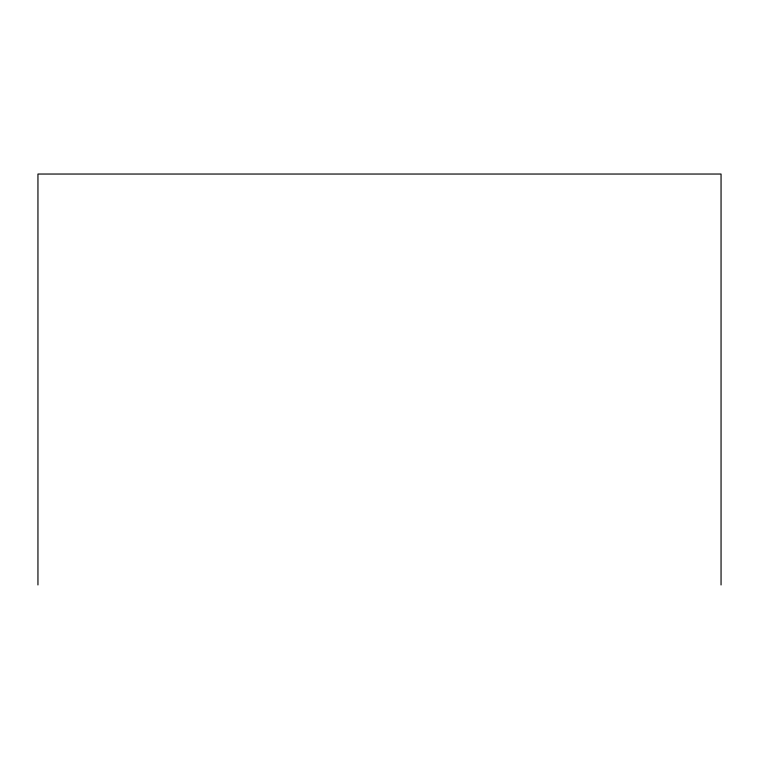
<?xml version="1.0" encoding="UTF-8"?>
<svg xmlns="http://www.w3.org/2000/svg" width="759" height="759" viewBox="0 0 759 759"><rect width="100%" height="100%" fill="white"/><g stroke="black" fill="none" stroke-linecap="round" stroke-linejoin="round"><path stroke-width="1.14" d="M721.05 584.961L721.05 174.039L37.95 174.039L37.95 584.961"/></g></svg>
